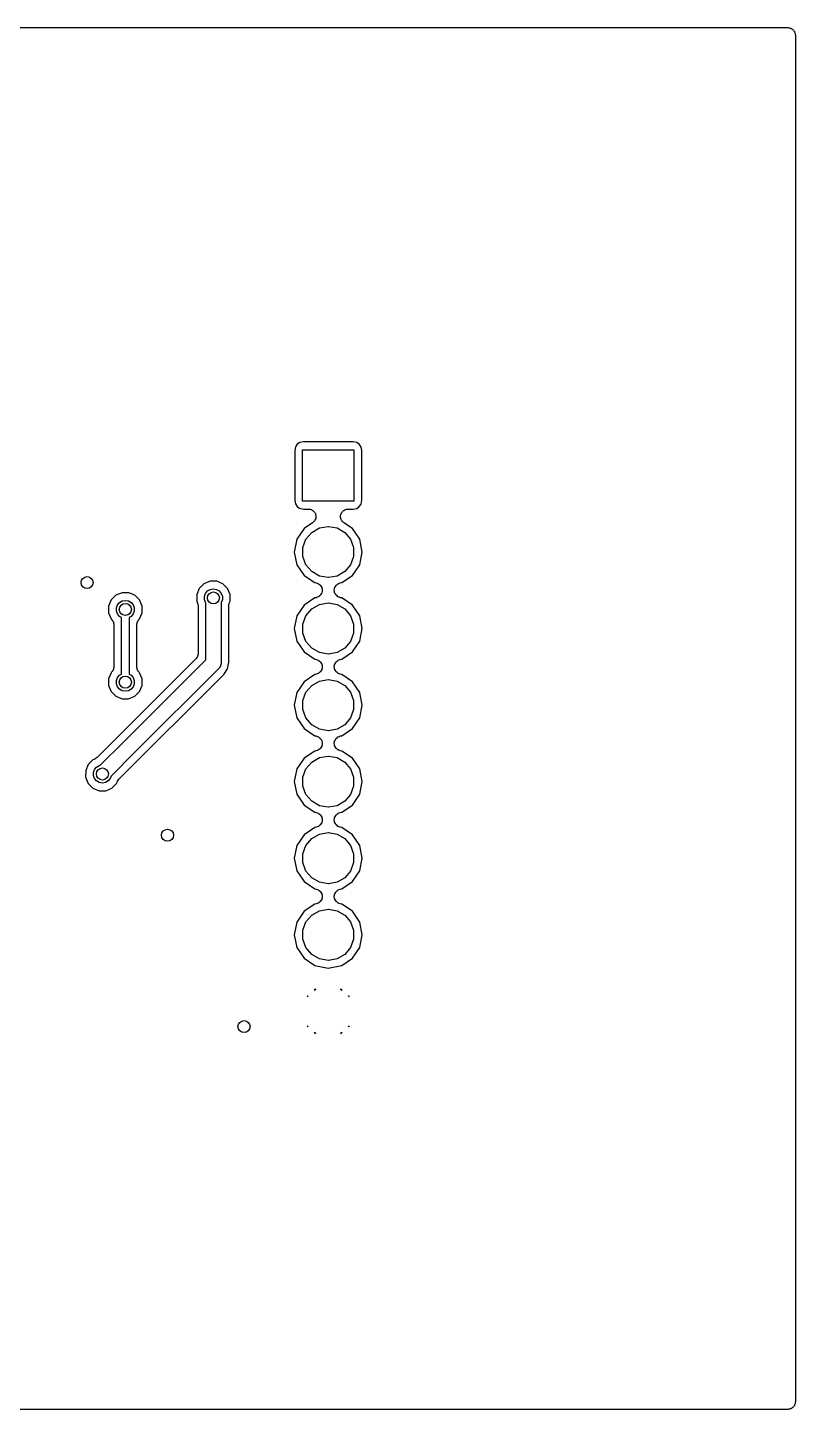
# Model space of a CAD drawing. Extents: x 33.3 to 98.3, y -74.9 to -29.1.
# Drawn here: x 72.83 to 98.3, y -74.93 to -29.08 of the extents above; entities that cross this region are included whole.
import ezdxf

# ---------------------------------------------------------------- set-up
doc = ezdxf.new("R2010")
doc.units = 0
doc.header["$MEASUREMENT"] = 0
doc.layers.add('BLACK', color=7, linetype='CONTINUOUS')

msp = doc.modelspace()

# ---------------------------------------------------------------- linework, layer by layer
at = {"layer": 'Black'}
for p, q in [((33.524, -29.083), (98.048, -29.083)), ((98.048, -29.083), (98.0695, -29.0868)), ((98.0695, -29.0868), (98.0914, -29.0868)), ((98.0914, -29.0868), (98.112, -29.0943)), ((98.112, -29.0943), (98.1335, -29.0981)), ((98.1335, -29.0981), (98.1524, -29.109)), ((98.1524, -29.109), (98.173, -29.1165)), ((98.173, -29.1165), (98.1898, -29.1306)), ((98.1898, -29.1306), (98.2087, -29.1415)), ((98.2087, -29.1415), (98.2228, -29.1582)), ((98.2228, -29.1582), (98.2395, -29.1723)), ((98.2395, -29.1723), (98.2504, -29.1912)), ((98.2504, -29.1912), (98.2645, -29.208)), ((98.2645, -29.208), (98.272, -29.2286)), ((98.272, -29.2286), (98.2829, -29.2475)), ((98.2829, -29.2475), (98.2867, -29.269)), ((98.2867, -29.269), (98.2942, -29.2896)), ((98.2942, -29.2896), (98.2942, -29.3115)), ((98.2942, -29.3115), (98.298, -29.333)), ((98.298, -29.333), (98.298, -74.68)), ((81.7156, -42.9913), (81.6901, -43.1171)), ((81.7735, -42.9065), (81.7156, -42.9913)), ((81.8614, -42.8499), (81.7735, -42.9065)), ((81.9773, -42.8281), (81.8614, -42.8499)), ((81.954, -44.792), (81.954, -43.092)), ((81.954, -43.092), (83.654, -43.092)), ((83.6289, -42.8281), (81.9773, -42.8281)), ((83.7547, -42.8536), (83.6289, -42.8281)), ((83.654, -43.092), (83.654, -44.792)), ((83.8395, -42.9115), (83.7547, -42.8536)), ((83.8961, -42.9994), (83.8395, -42.9115)), ((83.9179, -43.1153), (83.8961, -42.9994)), ((81.6901, -43.1171), (81.6901, -44.7687)), ((83.9179, -44.7669), (83.9179, -43.1153)), ((81.6901, -44.7687), (81.7119, -44.8846)), ((81.7119, -44.8846), (81.7685, -44.9725)), ((83.654, -44.792), (81.954, -44.792)), ((83.8345, -44.9775), (83.8924, -44.8927)), ((83.8924, -44.8927), (83.9179, -44.7669)), ((81.7685, -44.9725), (81.8533, -45.0304)), ((81.8533, -45.0304), (81.9791, -45.0559)), ((81.9791, -45.0559), (82.1474, -45.0559)), ((82.1474, -45.0559), (82.1609, -45.0583)), ((82.1609, -45.0583), (82.1746, -45.0574)), ((82.1746, -45.0574), (82.2034, -45.0657)), ((82.2034, -45.0657), (82.2329, -45.0709)), ((82.2329, -45.0709), (82.2448, -45.0778)), ((82.2448, -45.0778), (82.2579, -45.0817)), ((82.2579, -45.0817), (82.2821, -45.0994)), ((82.2821, -45.0994), (82.3081, -45.1144)), ((82.3081, -45.1144), (82.3169, -45.1249)), ((82.3169, -45.1249), (82.328, -45.133)), ((82.328, -45.133), (82.3446, -45.1579)), ((82.3446, -45.1579), (82.3639, -45.1809)), ((82.3639, -45.1809), (82.3686, -45.1938)), ((82.3686, -45.1938), (82.3762, -45.2052)), ((82.3874, -45.3758), (82.3741, -45.4027)), ((82.3762, -45.2052), (82.3833, -45.2343)), ((82.3833, -45.2343), (82.3936, -45.2625)), ((82.3889, -45.3622), (82.3874, -45.3758)), ((82.3936, -45.3493), (82.3889, -45.3622)), ((82.3936, -45.2625), (82.3936, -45.2762)), ((82.3936, -45.2762), (82.3968, -45.2895)), ((82.3968, -45.2895), (82.3936, -45.3193)), ((82.3936, -45.3193), (82.3936, -45.3493)), ((83.2112, -45.2895), (83.2144, -45.2762)), ((83.2144, -45.3193), (83.2112, -45.2895)), ((83.2144, -45.2625), (83.2247, -45.2343)), ((83.2144, -45.2762), (83.2144, -45.2625)), ((83.2144, -45.3493), (83.2144, -45.3193)), ((83.2191, -45.3622), (83.2144, -45.3493)), ((83.2206, -45.3758), (83.2191, -45.3622)), ((83.2339, -45.4027), (83.2206, -45.3758)), ((83.2247, -45.2343), (83.2318, -45.2052)), ((83.2318, -45.2052), (83.2394, -45.1938)), ((83.2394, -45.1938), (83.2441, -45.1809)), ((83.2441, -45.1809), (83.2634, -45.1579)), ((83.2634, -45.1579), (83.28, -45.133)), ((83.28, -45.133), (83.2911, -45.1249)), ((83.2911, -45.1249), (83.2999, -45.1144)), ((83.2999, -45.1144), (83.3259, -45.0994)), ((83.3259, -45.0994), (83.3501, -45.0817)), ((83.3501, -45.0817), (83.3632, -45.0778)), ((83.3632, -45.0778), (83.3751, -45.0709)), ((83.3751, -45.0709), (83.4046, -45.0657)), ((83.4046, -45.0657), (83.4334, -45.0574)), ((83.4334, -45.0574), (83.4471, -45.0583)), ((83.4471, -45.0583), (83.4606, -45.0559)), ((83.4606, -45.0559), (83.6307, -45.0559)), ((83.6307, -45.0559), (83.7466, -45.0341)), ((83.7466, -45.0341), (83.8345, -44.9775)), ((82.0003, -45.7048), (81.762, -46.0614)), ((82.2863, -45.5137), (82.0003, -45.7048)), ((82.0646, -46.057), (82.2544, -45.8309)), ((82.2544, -45.8309), (82.51, -45.6833)), ((82.2962, -45.5042), (82.2863, -45.5137)), ((82.3081, -45.4974), (82.2962, -45.5042)), ((82.3273, -45.4744), (82.3081, -45.4974)), ((82.349, -45.4537), (82.3273, -45.4744)), ((82.355, -45.4414), (82.349, -45.4537)), ((82.3639, -45.4309), (82.355, -45.4414)), ((82.3741, -45.4027), (82.3639, -45.4309)), ((82.51, -45.6833), (82.8008, -45.632)), ((82.8008, -45.632), (82.8072, -45.632)), ((82.8072, -45.632), (83.098, -45.6833)), ((83.098, -45.6833), (83.3536, -45.8309)), ((83.2441, -45.4309), (83.2339, -45.4027)), ((83.253, -45.4414), (83.2441, -45.4309)), ((83.259, -45.4537), (83.253, -45.4414)), ((83.2807, -45.4744), (83.259, -45.4537)), ((83.2999, -45.4974), (83.2807, -45.4744)), ((83.3118, -45.5042), (83.2999, -45.4974)), ((83.3217, -45.5137), (83.3118, -45.5042)), ((83.6077, -45.7048), (83.3217, -45.5137)), ((83.3536, -45.8309), (83.5434, -46.057)), ((83.846, -46.0614), (83.6077, -45.7048)), ((81.762, -46.0614), (81.6784, -46.482)), ((81.9637, -46.3344), (82.0646, -46.057)), ((83.5434, -46.057), (83.6443, -46.3344)), ((83.9296, -46.482), (83.846, -46.0614)), ((81.6784, -46.482), (81.762, -46.9026)), ((81.9637, -46.6296), (81.9637, -46.3344)), ((82.0646, -46.907), (81.9637, -46.6296)), ((83.6443, -46.6296), (83.5434, -46.907)), ((83.6443, -46.3344), (83.6443, -46.6296)), ((83.846, -46.9026), (83.9296, -46.482)), ((81.762, -46.9026), (82.0003, -47.2592)), ((82.2544, -47.1331), (82.0646, -46.907)), ((82.51, -47.2807), (82.2544, -47.1331)), ((83.3536, -47.1331), (83.098, -47.2807)), ((83.5434, -46.907), (83.3536, -47.1331)), ((83.6077, -47.2592), (83.846, -46.9026)), ((78.6806, -47.5361), (78.5246, -47.6918)), ((78.8843, -47.4519), (78.6806, -47.5361)), ((79.1047, -47.4521), (78.8843, -47.4519)), ((79.3082, -47.5366), (79.1047, -47.4521)), ((79.4639, -47.6926), (79.3082, -47.5366)), ((82.0003, -47.2592), (82.3569, -47.4974)), ((82.3569, -47.4974), (82.4039, -47.5068)), ((82.4039, -47.5068), (82.4394, -47.5206)), ((82.4394, -47.5206), (82.4754, -47.5328)), ((82.4754, -47.5328), (82.4797, -47.5363)), ((82.4797, -47.5363), (82.4849, -47.5383)), ((82.4849, -47.5383), (82.5135, -47.5633)), ((82.8008, -47.332), (82.51, -47.2807)), ((82.5135, -47.5633), (82.5431, -47.5872)), ((82.5431, -47.5872), (82.546, -47.5919)), ((82.546, -47.5919), (82.5501, -47.5955)), ((82.5501, -47.5955), (82.5684, -47.6289)), ((82.5684, -47.6289), (82.5882, -47.6614)), ((82.5882, -47.6614), (82.5893, -47.6668)), ((82.5893, -47.6668), (82.5919, -47.6716)), ((82.5919, -47.6716), (82.5977, -47.7092)), ((82.8072, -47.332), (82.8008, -47.332)), ((83.098, -47.2807), (82.8072, -47.332)), ((83.0103, -47.7092), (83.0161, -47.6716)), ((83.0161, -47.6716), (83.0187, -47.6668)), ((83.0187, -47.6668), (83.0198, -47.6614)), ((83.0198, -47.6614), (83.0396, -47.6289)), ((83.0396, -47.6289), (83.0579, -47.5955)), ((83.0579, -47.5955), (83.062, -47.5919)), ((83.062, -47.5919), (83.0649, -47.5872)), ((83.0649, -47.5872), (83.0945, -47.5634)), ((83.0945, -47.5634), (83.1231, -47.5383)), ((83.1231, -47.5383), (83.1283, -47.5363)), ((83.1283, -47.5363), (83.1326, -47.5328)), ((83.1326, -47.5328), (83.1686, -47.5206)), ((83.1686, -47.5206), (83.204, -47.5068)), ((83.204, -47.5068), (83.2511, -47.4974)), ((83.2511, -47.4974), (83.6077, -47.2592)), ((75.6036, -48.0728), (75.5191, -48.2763)), ((75.7596, -47.9171), (75.6036, -48.0728)), ((75.9633, -47.8329), (75.7596, -47.9171)), ((75.8794, -48.1563), (75.97, -48.104)), ((76.1837, -47.8331), (75.9633, -47.8329)), ((75.97, -48.104), (76.073, -48.0859)), ((76.073, -48.0859), (76.176, -48.104)), ((76.176, -48.104), (76.2666, -48.1563)), ((76.3872, -47.9176), (76.1837, -47.8331)), ((76.5429, -48.0736), (76.3872, -47.9176)), ((76.6271, -48.2773), (76.5429, -48.0736)), ((78.4401, -47.8953), (78.4399, -48.1157)), ((78.4399, -48.1157), (78.4671, -48.1814)), ((78.5246, -47.6918), (78.4401, -47.8953)), ((78.6974, -47.9537), (78.7332, -47.8554)), ((78.6974, -48.0583), (78.6974, -47.9537)), ((78.7332, -48.1566), (78.6974, -48.0583)), ((78.7332, -47.8554), (78.8004, -47.7753)), ((78.8004, -47.7753), (78.891, -47.723)), ((78.891, -47.723), (78.994, -47.7049)), ((78.994, -47.7049), (79.097, -47.723)), ((79.097, -47.723), (79.1876, -47.7753)), ((79.1876, -47.7753), (79.2548, -47.8554)), ((79.2548, -47.8554), (79.2906, -47.9537)), ((79.2906, -48.0583), (79.2548, -48.1566)), ((79.2906, -47.9537), (79.2906, -48.0583)), ((79.5481, -47.8963), (79.4639, -47.6926)), ((79.5211, -48.1812), (79.5479, -48.1167)), ((79.5479, -48.1167), (79.5481, -47.8963)), ((82.3569, -48.0066), (82.0003, -48.2448)), ((82.4039, -47.9972), (82.3569, -48.0066)), ((82.4394, -47.9834), (82.4039, -47.9972)), ((82.4754, -47.9712), (82.4394, -47.9834)), ((82.4797, -47.9677), (82.4754, -47.9712)), ((82.4849, -47.9657), (82.4797, -47.9677)), ((82.5135, -47.9407), (82.4849, -47.9657)), ((82.5431, -47.9168), (82.5135, -47.9407)), ((82.546, -47.9121), (82.5431, -47.9168)), ((82.5501, -47.9085), (82.546, -47.9121)), ((82.5684, -47.8751), (82.5501, -47.9085)), ((82.5882, -47.8426), (82.5684, -47.8751)), ((82.5893, -47.8372), (82.5882, -47.8426)), ((82.5919, -47.8324), (82.5893, -47.8372)), ((82.5977, -47.7948), (82.5919, -47.8324)), ((82.5977, -47.7092), (82.6051, -47.7465)), ((82.6051, -47.7575), (82.5977, -47.7948)), ((82.6051, -47.7465), (82.6043, -47.752)), ((82.6043, -47.752), (82.6051, -47.7575)), ((83.0029, -47.7465), (83.0103, -47.7092)), ((83.0037, -47.752), (83.0029, -47.7465)), ((83.0029, -47.7575), (83.0037, -47.752)), ((83.0103, -47.7948), (83.0029, -47.7575)), ((83.0161, -47.8324), (83.0103, -47.7948)), ((83.0187, -47.8372), (83.0161, -47.8324)), ((83.0198, -47.8426), (83.0187, -47.8372)), ((83.0396, -47.8751), (83.0198, -47.8426)), ((83.0579, -47.9085), (83.0396, -47.8751)), ((83.062, -47.9121), (83.0579, -47.9085)), ((83.0649, -47.9168), (83.062, -47.9121)), ((83.0945, -47.9406), (83.0649, -47.9168)), ((83.1231, -47.9657), (83.0945, -47.9406)), ((83.1283, -47.9677), (83.1231, -47.9657)), ((83.1326, -47.9712), (83.1283, -47.9677)), ((83.1686, -47.9834), (83.1326, -47.9712)), ((83.204, -47.9972), (83.1686, -47.9834)), ((83.2511, -48.0066), (83.204, -47.9972)), ((83.6077, -48.2448), (83.2511, -48.0066)), ((75.5191, -48.2763), (75.5189, -48.4967)), ((75.5189, -48.4967), (75.6031, -48.7004)), ((75.7764, -48.3347), (75.8122, -48.2364)), ((75.7764, -48.4393), (75.7764, -48.3347)), ((75.8122, -48.5376), (75.7764, -48.4393)), ((75.8122, -48.2364), (75.8794, -48.1563)), ((75.8794, -48.6177), (75.8122, -48.5376)), ((76.2666, -48.1563), (76.3338, -48.2364)), ((76.3338, -48.5376), (76.2666, -48.6177)), ((76.3338, -48.2364), (76.3696, -48.3347)), ((76.3696, -48.4393), (76.3338, -48.5376)), ((76.3696, -48.3347), (76.3696, -48.4393)), ((76.5424, -48.7012), (76.6269, -48.4977)), ((76.6269, -48.4977), (76.6271, -48.2773)), ((78.4671, -48.1814), (78.4682, -48.1867)), ((78.4682, -48.1867), (78.4709, -48.1914)), ((78.4709, -48.1914), (78.4775, -48.229)), ((78.4775, -48.229), (78.4858, -48.2662)), ((78.4858, -48.2662), (78.4851, -48.2716)), ((78.4851, -48.2716), (78.486, -48.2769)), ((78.486, -48.2769), (78.486, -49.851)), ((78.74, -48.1647), (78.7332, -48.1566)), ((78.74, -50.0598), (78.74, -48.1647)), ((79.2548, -48.1566), (79.248, -48.1647)), ((79.248, -48.1647), (79.248, -50.165)), ((79.502, -48.2771), (79.503, -48.2715)), ((79.502, -50.1404), (79.502, -48.2771)), ((79.5022, -48.2659), (79.5105, -48.2289)), ((79.503, -48.2715), (79.5022, -48.2659)), ((79.5105, -48.2289), (79.5171, -48.1916)), ((79.5171, -48.1916), (79.5199, -48.1867)), ((79.5199, -48.1867), (79.5211, -48.1812)), ((82.0003, -48.2448), (81.762, -48.6014)), ((81.9637, -48.8744), (82.0646, -48.597)), ((82.0646, -48.597), (82.2544, -48.3709)), ((82.2544, -48.3709), (82.51, -48.2233)), ((82.51, -48.2233), (82.8008, -48.172)), ((82.8008, -48.172), (82.8072, -48.172)), ((82.8072, -48.172), (83.098, -48.2233)), ((83.098, -48.2233), (83.3536, -48.3709)), ((83.3536, -48.3709), (83.5434, -48.597)), ((83.5434, -48.597), (83.6443, -48.8744)), ((83.846, -48.6014), (83.6077, -48.2448)), ((75.6031, -48.7004), (75.6189, -48.7163)), ((75.6189, -48.7163), (75.6252, -48.7252)), ((75.6252, -48.7252), (75.6335, -48.7322)), ((75.6335, -48.7322), (75.6499, -48.7606)), ((75.6499, -48.7606), (75.6687, -48.7875)), ((75.6687, -48.7875), (75.6715, -48.798)), ((75.6715, -48.798), (75.6769, -48.8074)), ((75.6769, -48.8074), (75.6826, -48.8397)), ((75.6826, -48.8397), (75.6911, -48.8713)), ((75.6911, -48.8713), (75.6901, -48.8822)), ((75.6901, -48.8822), (75.692, -48.8929)), ((75.692, -48.8929), (75.692, -50.2939)), ((75.946, -48.6561), (75.8794, -48.6177)), ((75.946, -50.5309), (75.946, -48.6561)), ((76.2666, -48.6177), (76.2, -48.6561)), ((76.2, -48.6561), (76.2, -50.5309)), ((76.454, -48.8931), (76.4559, -48.8822)), ((76.454, -50.2941), (76.454, -48.8931)), ((76.455, -48.8711), (76.4634, -48.8397)), ((76.4559, -48.8822), (76.455, -48.8711)), ((76.4634, -48.8397), (76.4691, -48.8076)), ((76.4691, -48.8076), (76.4746, -48.798)), ((76.4746, -48.798), (76.4775, -48.7873)), ((76.4775, -48.7873), (76.4962, -48.7606)), ((76.4962, -48.7606), (76.5125, -48.7324)), ((76.5125, -48.7324), (76.521, -48.7253)), ((76.521, -48.7253), (76.5274, -48.7162)), ((76.5274, -48.7162), (76.5424, -48.7012)), ((81.762, -48.6014), (81.6784, -49.022)), ((81.6784, -49.022), (81.762, -49.4426)), ((81.9637, -49.1696), (81.9637, -48.8744)), ((83.6443, -48.8744), (83.6443, -49.1696)), ((83.9296, -49.022), (83.846, -48.6014)), ((83.846, -49.4426), (83.9296, -49.022)), ((81.762, -49.4426), (82.0003, -49.7992)), ((82.0646, -49.447), (81.9637, -49.1696)), ((82.2544, -49.6731), (82.0646, -49.447)), ((83.5434, -49.447), (83.3536, -49.6731)), ((83.6443, -49.1696), (83.5434, -49.447)), ((83.6077, -49.7992), (83.846, -49.4426)), ((78.4626, -49.9567), (78.4438, -49.9834)), ((78.4654, -49.9461), (78.4626, -49.9567)), ((78.4709, -49.9365), (78.4654, -49.9461)), ((78.4766, -49.9044), (78.4709, -49.9365)), ((78.485, -49.8728), (78.4766, -49.9044)), ((78.486, -49.851), (78.4841, -49.8619)), ((78.4841, -49.8619), (78.485, -49.8728)), ((82.0003, -49.7992), (82.3569, -50.0374)), ((82.51, -49.8207), (82.2544, -49.6731)), ((82.8008, -49.872), (82.51, -49.8207)), ((82.8072, -49.872), (82.8008, -49.872)), ((83.098, -49.8207), (82.8072, -49.872)), ((83.3536, -49.6731), (83.098, -49.8207)), ((83.2511, -50.0374), (83.6077, -49.7992)), ((78.4128, -50.0278), (75.1435, -53.2971)), ((75.6498, -50.4264), (75.6335, -50.4546)), ((75.6685, -50.3997), (75.6498, -50.4264)), ((75.6714, -50.389), (75.6685, -50.3997)), ((75.6769, -50.3794), (75.6714, -50.389)), ((75.6826, -50.3473), (75.6769, -50.3794)), ((75.691, -50.3159), (75.6826, -50.3473)), ((75.692, -50.2939), (75.6901, -50.3048)), ((75.6901, -50.3048), (75.691, -50.3159)), ((76.0204, -52.7794), (78.74, -50.0598)), ((79.1736, -50.3446), (76.3796, -53.1386)), ((76.4559, -50.3048), (76.454, -50.2941)), ((76.4549, -50.3157), (76.4559, -50.3048)), ((76.4634, -50.3473), (76.4549, -50.3157)), ((76.4691, -50.3796), (76.4634, -50.3473)), ((76.4745, -50.389), (76.4691, -50.3796)), ((76.4773, -50.3995), (76.4745, -50.389)), ((76.4961, -50.4264), (76.4773, -50.3995)), ((76.5125, -50.4548), (76.4961, -50.4264)), ((78.4191, -50.0188), (78.4128, -50.0278)), ((78.4275, -50.0117), (78.4191, -50.0188)), ((78.4438, -49.9834), (78.4275, -50.0117)), ((79.18, -50.3355), (79.1736, -50.3446)), ((79.1886, -50.3283), (79.18, -50.3355)), ((79.2052, -50.2995), (79.1886, -50.3283)), ((79.2242, -50.2723), (79.2052, -50.2995)), ((79.2271, -50.2616), (79.2242, -50.2723)), ((79.2327, -50.2519), (79.2271, -50.2616)), ((79.2384, -50.2192), (79.2327, -50.2519)), ((79.247, -50.1871), (79.2384, -50.2192)), ((79.248, -50.165), (79.2461, -50.176)), ((79.2461, -50.176), (79.247, -50.1871)), ((79.3358, -50.5416), (79.4588, -50.3575)), ((79.4588, -50.3575), (79.502, -50.1404)), ((82.3569, -50.0374), (82.4039, -50.0468)), ((82.4039, -50.0468), (82.4394, -50.0606)), ((82.4394, -50.0606), (82.4754, -50.0728)), ((82.4754, -50.0728), (82.4797, -50.0763)), ((82.4797, -50.0763), (82.4849, -50.0783)), ((82.4849, -50.0783), (82.5135, -50.1033)), ((82.5135, -50.1033), (82.5431, -50.1272)), ((82.5431, -50.1272), (82.546, -50.1319)), ((82.546, -50.1319), (82.5501, -50.1355)), ((82.5501, -50.1355), (82.5684, -50.1689)), ((82.5684, -50.4151), (82.5501, -50.4485)), ((82.5684, -50.1689), (82.5882, -50.2014)), ((82.5882, -50.3826), (82.5684, -50.4151)), ((82.5882, -50.2014), (82.5893, -50.2068)), ((82.5893, -50.3772), (82.5882, -50.3826)), ((82.5893, -50.2068), (82.5919, -50.2116)), ((82.5919, -50.3724), (82.5893, -50.3772)), ((82.5919, -50.2116), (82.5977, -50.2492)), ((82.5977, -50.3348), (82.5919, -50.3724)), ((82.5977, -50.2492), (82.6051, -50.2865)), ((82.6051, -50.2975), (82.5977, -50.3348)), ((82.6051, -50.2865), (82.6043, -50.292)), ((82.6043, -50.292), (82.6051, -50.2975)), ((83.0029, -50.2865), (83.0103, -50.2492)), ((83.0037, -50.292), (83.0029, -50.2865)), ((83.0029, -50.2975), (83.0037, -50.292)), ((83.0103, -50.3348), (83.0029, -50.2975)), ((83.0103, -50.2492), (83.0161, -50.2116)), ((83.0161, -50.3724), (83.0103, -50.3348)), ((83.0161, -50.2116), (83.0187, -50.2068)), ((83.0187, -50.3772), (83.0161, -50.3724)), ((83.0187, -50.2068), (83.0198, -50.2014)), ((83.0198, -50.3826), (83.0187, -50.3772)), ((83.0198, -50.2014), (83.0396, -50.1689)), ((83.0396, -50.4151), (83.0198, -50.3826)), ((83.0396, -50.1689), (83.0579, -50.1355)), ((83.0579, -50.4485), (83.0396, -50.4151)), ((83.0579, -50.1355), (83.062, -50.1319)), ((83.062, -50.1319), (83.0649, -50.1272)), ((83.0649, -50.1272), (83.0945, -50.1034)), ((83.0945, -50.1034), (83.1231, -50.0783)), ((83.1231, -50.0783), (83.1283, -50.0763)), ((83.1283, -50.0763), (83.1326, -50.0728)), ((83.1326, -50.0728), (83.1686, -50.0606)), ((83.1686, -50.0606), (83.204, -50.0468)), ((83.204, -50.0468), (83.2511, -50.0374)), ((75.5191, -50.6893), (75.5189, -50.9097)), ((75.6036, -50.4858), (75.5191, -50.6893)), ((75.6186, -50.4708), (75.6036, -50.4858)), ((75.625, -50.4617), (75.6186, -50.4708)), ((75.6335, -50.4546), (75.625, -50.4617)), ((75.7764, -50.7477), (75.8122, -50.6494)), ((75.7764, -50.8523), (75.7764, -50.7477)), ((75.8122, -50.9506), (75.7764, -50.8523)), ((75.8122, -50.6494), (75.8794, -50.5693)), ((75.8618, -54.0157), (79.3358, -50.5416)), ((75.8794, -50.5693), (75.946, -50.5309)), ((76.2, -50.5309), (76.2666, -50.5693)), ((76.2666, -50.5693), (76.3338, -50.6494)), ((76.3338, -50.6494), (76.3696, -50.7477)), ((76.3696, -50.8523), (76.3338, -50.9506)), ((76.3696, -50.7477), (76.3696, -50.8523)), ((76.5208, -50.4618), (76.5125, -50.4548)), ((76.5271, -50.4707), (76.5208, -50.4618)), ((76.5429, -50.4866), (76.5271, -50.4707)), ((76.6271, -50.6903), (76.5429, -50.4866)), ((76.6269, -50.9107), (76.6271, -50.6903)), ((82.0003, -50.7848), (81.762, -51.1414)), ((82.3569, -50.5466), (82.0003, -50.7848)), ((82.2544, -50.9109), (82.51, -50.7633)), ((82.4039, -50.5372), (82.3569, -50.5466)), ((82.4394, -50.5234), (82.4039, -50.5372)), ((82.4754, -50.5112), (82.4394, -50.5234)), ((82.4797, -50.5077), (82.4754, -50.5112)), ((82.4849, -50.5057), (82.4797, -50.5077)), ((82.5135, -50.4807), (82.4849, -50.5057)), ((82.51, -50.7633), (82.8008, -50.712)), ((82.5431, -50.4568), (82.5135, -50.4807)), ((82.546, -50.4521), (82.5431, -50.4568)), ((82.5501, -50.4485), (82.546, -50.4521)), ((82.8008, -50.712), (82.8072, -50.712)), ((82.8072, -50.712), (83.098, -50.7633)), ((83.062, -50.4521), (83.0579, -50.4485)), ((83.0649, -50.4568), (83.062, -50.4521)), ((83.0945, -50.4806), (83.0649, -50.4568)), ((83.1231, -50.5057), (83.0945, -50.4806)), ((83.098, -50.7633), (83.3536, -50.9109)), ((83.1283, -50.5077), (83.1231, -50.5057)), ((83.1326, -50.5112), (83.1283, -50.5077)), ((83.1686, -50.5234), (83.1326, -50.5112)), ((83.204, -50.5372), (83.1686, -50.5234)), ((83.2511, -50.5466), (83.204, -50.5372)), ((83.6077, -50.7848), (83.2511, -50.5466)), ((83.846, -51.1414), (83.6077, -50.7848)), ((75.5189, -50.9097), (75.6031, -51.1134)), ((75.6031, -51.1134), (75.7588, -51.2694)), ((75.7588, -51.2694), (75.9623, -51.3539)), ((75.8794, -51.0307), (75.8122, -50.9506)), ((75.97, -51.083), (75.8794, -51.0307)), ((76.073, -51.1011), (75.97, -51.083)), ((76.176, -51.083), (76.073, -51.1011)), ((76.2666, -51.0307), (76.176, -51.083)), ((76.1827, -51.3541), (76.3864, -51.2699)), ((76.3338, -50.9506), (76.2666, -51.0307)), ((76.3864, -51.2699), (76.5424, -51.1142)), ((76.5424, -51.1142), (76.6269, -50.9107)), ((81.762, -51.1414), (81.6784, -51.562)), ((81.9637, -51.4144), (82.0646, -51.137)), ((82.0646, -51.137), (82.2544, -50.9109)), ((83.3536, -50.9109), (83.5434, -51.137)), ((83.5434, -51.137), (83.6443, -51.4144)), ((83.9296, -51.562), (83.846, -51.1414)), ((75.9623, -51.3539), (76.1827, -51.3541)), ((81.6784, -51.562), (81.762, -51.9826)), ((81.9637, -51.7096), (81.9637, -51.4144)), ((82.0646, -51.987), (81.9637, -51.7096)), ((83.6443, -51.7096), (83.5434, -51.987)), ((83.6443, -51.4144), (83.6443, -51.7096)), ((83.846, -51.9826), (83.9296, -51.562)), ((81.762, -51.9826), (82.0003, -52.3392)), ((82.2544, -52.2131), (82.0646, -51.987)), ((82.51, -52.3607), (82.2544, -52.2131)), ((83.3536, -52.2131), (83.098, -52.3607)), ((83.5434, -51.987), (83.3536, -52.2131)), ((83.6077, -52.3392), (83.846, -51.9826)), ((82.0003, -52.3392), (82.3569, -52.5774)), ((82.3569, -52.5774), (82.4039, -52.5868)), ((82.4039, -52.5868), (82.4394, -52.6006)), ((82.4394, -52.6006), (82.4754, -52.6128)), ((82.4754, -52.6128), (82.4797, -52.6163)), ((82.4797, -52.6163), (82.4849, -52.6183)), ((82.4849, -52.6183), (82.5135, -52.6433)), ((82.8008, -52.412), (82.51, -52.3607)), ((82.5135, -52.6433), (82.5431, -52.6672)), ((82.5431, -52.6672), (82.546, -52.6719)), ((82.546, -52.6719), (82.5501, -52.6755)), ((82.5501, -52.6755), (82.5684, -52.7089)), ((82.5684, -52.7089), (82.5882, -52.7414)), ((82.8072, -52.412), (82.8008, -52.412)), ((83.098, -52.3607), (82.8072, -52.412)), ((83.0198, -52.7414), (83.0396, -52.7089)), ((83.0396, -52.7089), (83.0579, -52.6755)), ((83.0579, -52.6755), (83.062, -52.6719)), ((83.062, -52.6719), (83.0649, -52.6672)), ((83.0649, -52.6672), (83.0945, -52.6434)), ((83.0945, -52.6434), (83.1231, -52.6183)), ((83.1231, -52.6183), (83.1283, -52.6163)), ((83.1283, -52.6163), (83.1326, -52.6128)), ((83.1326, -52.6128), (83.1686, -52.6006)), ((83.1686, -52.6006), (83.204, -52.5868)), ((83.204, -52.5868), (83.2511, -52.5774)), ((83.2511, -52.5774), (83.6077, -52.3392)), ((75.2405, -53.5593), (76.0204, -52.7794)), ((76.3796, -53.1386), (75.6016, -53.9166)), ((82.3569, -53.0866), (82.0003, -53.3248)), ((82.4039, -53.0772), (82.3569, -53.0866)), ((82.4394, -53.0634), (82.4039, -53.0772)), ((82.4754, -53.0512), (82.4394, -53.0634)), ((82.4797, -53.0477), (82.4754, -53.0512)), ((82.4849, -53.0457), (82.4797, -53.0477)), ((82.5135, -53.0207), (82.4849, -53.0457)), ((82.5431, -52.9968), (82.5135, -53.0207)), ((82.546, -52.9921), (82.5431, -52.9968)), ((82.5501, -52.9885), (82.546, -52.9921)), ((82.5684, -52.9551), (82.5501, -52.9885)), ((82.5882, -52.9226), (82.5684, -52.9551)), ((82.5882, -52.7414), (82.5893, -52.7468)), ((82.5893, -52.9172), (82.5882, -52.9226)), ((82.5893, -52.7468), (82.5919, -52.7516)), ((82.5919, -52.9124), (82.5893, -52.9172)), ((82.5919, -52.7516), (82.5977, -52.7892)), ((82.5977, -52.8748), (82.5919, -52.9124)), ((82.5977, -52.7892), (82.6051, -52.8265)), ((82.6051, -52.8375), (82.5977, -52.8748)), ((82.6051, -52.8265), (82.6043, -52.832)), ((82.6043, -52.832), (82.6051, -52.8375)), ((83.0029, -52.8265), (83.0103, -52.7892)), ((83.0037, -52.832), (83.0029, -52.8265)), ((83.0029, -52.8375), (83.0037, -52.832)), ((83.0103, -52.8748), (83.0029, -52.8375)), ((83.0103, -52.7892), (83.0161, -52.7516)), ((83.0161, -52.9124), (83.0103, -52.8748)), ((83.0161, -52.7516), (83.0187, -52.7468)), ((83.0187, -52.9172), (83.0161, -52.9124)), ((83.0187, -52.7468), (83.0198, -52.7414)), ((83.0198, -52.9226), (83.0187, -52.9172)), ((83.0396, -52.9551), (83.0198, -52.9226)), ((83.0579, -52.9885), (83.0396, -52.9551)), ((83.062, -52.9921), (83.0579, -52.9885)), ((83.0649, -52.9968), (83.062, -52.9921)), ((83.0945, -53.0206), (83.0649, -52.9968)), ((83.1231, -53.0457), (83.0945, -53.0206)), ((83.1283, -53.0477), (83.1231, -53.0457)), ((83.1326, -53.0512), (83.1283, -53.0477)), ((83.1686, -53.0634), (83.1326, -53.0512)), ((83.204, -53.0772), (83.1686, -53.0634)), ((83.2511, -53.0866), (83.204, -53.0772)), ((83.6077, -53.3248), (83.2511, -53.0866)), ((74.8416, -53.5338), (74.7571, -53.7373)), ((74.9976, -53.3781), (74.8416, -53.5338)), ((75.0622, -53.3514), (74.9976, -53.3781)), ((75.0502, -53.6974), (75.1174, -53.6173)), ((75.0669, -53.3484), (75.0622, -53.3514)), ((75.0723, -53.3469), (75.0669, -53.3484)), ((75.1034, -53.3252), (75.0723, -53.3469)), ((75.1354, -53.3048), (75.1034, -53.3252)), ((75.1174, -53.6173), (75.208, -53.565)), ((75.1389, -53.3003), (75.1354, -53.3048)), ((75.1435, -53.2971), (75.1389, -53.3003)), ((75.208, -53.565), (75.2405, -53.5593)), ((82.0003, -53.3248), (81.762, -53.6814)), ((82.0646, -53.677), (82.2544, -53.4509)), ((82.2544, -53.4509), (82.51, -53.3033)), ((82.51, -53.3033), (82.8008, -53.252)), ((82.8008, -53.252), (82.8072, -53.252)), ((82.8072, -53.252), (83.098, -53.3033)), ((83.098, -53.3033), (83.3536, -53.4509)), ((83.3536, -53.4509), (83.5434, -53.677)), ((83.846, -53.6814), (83.6077, -53.3248)), ((74.7571, -53.7373), (74.7569, -53.9577)), ((74.7569, -53.9577), (74.8411, -54.1614)), ((75.0144, -53.7957), (75.0502, -53.6974)), ((75.0144, -53.9003), (75.0144, -53.7957)), ((75.0502, -53.9986), (75.0144, -53.9003)), ((75.1174, -54.0787), (75.0502, -53.9986)), ((75.208, -54.131), (75.1174, -54.0787)), ((75.5046, -54.0787), (75.414, -54.131)), ((75.5718, -53.9986), (75.5046, -54.0787)), ((75.6016, -53.9166), (75.5718, -53.9986)), ((75.7804, -54.1622), (75.8076, -54.0966)), ((75.8076, -54.0966), (75.8106, -54.092)), ((75.8106, -54.092), (75.812, -54.0868)), ((75.812, -54.0868), (75.8338, -54.0555)), ((75.8338, -54.0555), (75.8544, -54.0234)), ((75.8544, -54.0234), (75.8587, -54.0201)), ((75.8587, -54.0201), (75.8618, -54.0157)), ((81.762, -53.6814), (81.6784, -54.102)), ((81.9637, -53.9544), (82.0646, -53.677)), ((81.9637, -54.2496), (81.9637, -53.9544)), ((83.5434, -53.677), (83.6443, -53.9544)), ((83.6443, -53.9544), (83.6443, -54.2496)), ((83.9296, -54.102), (83.846, -53.6814)), ((74.8411, -54.1614), (74.9968, -54.3174)), ((74.9968, -54.3174), (75.2003, -54.4019)), ((75.2003, -54.4019), (75.4207, -54.4021)), ((75.311, -54.1491), (75.208, -54.131)), ((75.414, -54.131), (75.311, -54.1491)), ((75.4207, -54.4021), (75.6244, -54.3179)), ((75.6244, -54.3179), (75.7804, -54.1622)), ((81.6784, -54.102), (81.762, -54.5226)), ((81.762, -54.5226), (82.0003, -54.8792)), ((82.0646, -54.527), (81.9637, -54.2496)), ((82.2544, -54.7531), (82.0646, -54.527)), ((83.5434, -54.527), (83.3536, -54.7531)), ((83.6443, -54.2496), (83.5434, -54.527)), ((83.6077, -54.8792), (83.846, -54.5226)), ((83.846, -54.5226), (83.9296, -54.102)), ((82.0003, -54.8792), (82.3569, -55.1174)), ((82.51, -54.9007), (82.2544, -54.7531)), ((82.8008, -54.952), (82.51, -54.9007)), ((82.8072, -54.952), (82.8008, -54.952)), ((83.098, -54.9007), (82.8072, -54.952)), ((83.3536, -54.7531), (83.098, -54.9007)), ((83.2511, -55.1174), (83.6077, -54.8792)), ((82.3569, -55.1174), (82.4039, -55.1268)), ((82.4039, -55.1268), (82.4394, -55.1406)), ((82.4394, -55.1406), (82.4754, -55.1528)), ((82.4754, -55.1528), (82.4797, -55.1563)), ((82.4797, -55.1563), (82.4849, -55.1583)), ((82.4849, -55.1583), (82.5135, -55.1833)), ((82.5135, -55.1833), (82.5431, -55.2072)), ((82.5431, -55.2072), (82.546, -55.2119)), ((82.546, -55.2119), (82.5501, -55.2155)), ((82.5501, -55.2155), (82.5684, -55.2489)), ((82.5684, -55.2489), (82.5882, -55.2814)), ((82.5882, -55.4626), (82.5684, -55.4951)), ((82.5882, -55.2814), (82.5893, -55.2868)), ((82.5893, -55.4572), (82.5882, -55.4626)), ((82.5893, -55.2868), (82.5919, -55.2916)), ((82.5919, -55.4524), (82.5893, -55.4572)), ((82.5919, -55.2916), (82.5977, -55.3292)), ((82.5977, -55.4148), (82.5919, -55.4524)), ((82.5977, -55.3292), (82.6051, -55.3665)), ((82.6051, -55.3775), (82.5977, -55.4148)), ((82.6051, -55.3665), (82.6043, -55.372)), ((82.6043, -55.372), (82.6051, -55.3775)), ((83.0029, -55.3665), (83.0103, -55.3292)), ((83.0037, -55.372), (83.0029, -55.3665)), ((83.0029, -55.3775), (83.0037, -55.372)), ((83.0103, -55.4148), (83.0029, -55.3775)), ((83.0103, -55.3292), (83.0161, -55.2916)), ((83.0161, -55.4524), (83.0103, -55.4148)), ((83.0161, -55.2916), (83.0187, -55.2868)), ((83.0187, -55.4572), (83.0161, -55.4524)), ((83.0187, -55.2868), (83.0198, -55.2814)), ((83.0198, -55.4626), (83.0187, -55.4572)), ((83.0198, -55.2814), (83.0396, -55.2489)), ((83.0396, -55.4951), (83.0198, -55.4626)), ((83.0396, -55.2489), (83.0579, -55.2155)), ((83.0579, -55.2155), (83.062, -55.2119)), ((83.062, -55.2119), (83.0649, -55.2072)), ((83.0649, -55.2072), (83.0945, -55.1834)), ((83.0945, -55.1834), (83.1231, -55.1583)), ((83.1231, -55.1583), (83.1283, -55.1563)), ((83.1283, -55.1563), (83.1326, -55.1528)), ((83.1326, -55.1528), (83.1686, -55.1406)), ((83.1686, -55.1406), (83.204, -55.1268)), ((83.204, -55.1268), (83.2511, -55.1174)), ((82.0003, -55.8648), (81.762, -56.2214)), ((82.3569, -55.6266), (82.0003, -55.8648)), ((82.2544, -55.9909), (82.51, -55.8433)), ((82.4039, -55.6172), (82.3569, -55.6266)), ((82.4394, -55.6034), (82.4039, -55.6172)), ((82.4754, -55.5912), (82.4394, -55.6034)), ((82.4797, -55.5877), (82.4754, -55.5912)), ((82.4849, -55.5857), (82.4797, -55.5877)), ((82.5135, -55.5607), (82.4849, -55.5857)), ((82.51, -55.8433), (82.8008, -55.792)), ((82.5431, -55.5368), (82.5135, -55.5607)), ((82.546, -55.5321), (82.5431, -55.5368)), ((82.5501, -55.5285), (82.546, -55.5321)), ((82.5684, -55.4951), (82.5501, -55.5285)), ((82.8008, -55.792), (82.8072, -55.792)), ((82.8072, -55.792), (83.098, -55.8433)), ((83.0579, -55.5285), (83.0396, -55.4951)), ((83.062, -55.5321), (83.0579, -55.5285)), ((83.0649, -55.5368), (83.062, -55.5321)), ((83.0945, -55.5606), (83.0649, -55.5368)), ((83.1231, -55.5857), (83.0945, -55.5606)), ((83.098, -55.8433), (83.3536, -55.9909)), ((83.1283, -55.5877), (83.1231, -55.5857)), ((83.1326, -55.5912), (83.1283, -55.5877)), ((83.1686, -55.6034), (83.1326, -55.5912)), ((83.204, -55.6172), (83.1686, -55.6034)), ((83.2511, -55.6266), (83.204, -55.6172)), ((83.6077, -55.8648), (83.2511, -55.6266)), ((83.846, -56.2214), (83.6077, -55.8648)), ((81.762, -56.2214), (81.6784, -56.642)), ((81.9637, -56.4944), (82.0646, -56.217)), ((82.0646, -56.217), (82.2544, -55.9909)), ((83.3536, -55.9909), (83.5434, -56.217)), ((83.5434, -56.217), (83.6443, -56.4944)), ((83.9296, -56.642), (83.846, -56.2214)), ((81.6784, -56.642), (81.762, -57.0626)), ((81.9637, -56.7896), (81.9637, -56.4944)), ((82.0646, -57.067), (81.9637, -56.7896)), ((83.6443, -56.7896), (83.5434, -57.067)), ((83.6443, -56.4944), (83.6443, -56.7896)), ((83.846, -57.0626), (83.9296, -56.642)), ((81.762, -57.0626), (82.0003, -57.4192)), ((82.2544, -57.2931), (82.0646, -57.067)), ((82.51, -57.4407), (82.2544, -57.2931)), ((83.3536, -57.2931), (83.098, -57.4407)), ((83.5434, -57.067), (83.3536, -57.2931)), ((83.6077, -57.4192), (83.846, -57.0626)), ((82.0003, -57.4192), (82.3569, -57.6574)), ((82.3569, -57.6574), (82.4039, -57.6668)), ((82.4039, -57.6668), (82.4394, -57.6806)), ((82.4394, -57.6806), (82.4754, -57.6928)), ((82.4754, -57.6928), (82.4797, -57.6963)), ((82.4797, -57.6963), (82.4849, -57.6983)), ((82.4849, -57.6983), (82.5135, -57.7233)), ((82.8008, -57.492), (82.51, -57.4407)), ((82.5135, -57.7233), (82.5431, -57.7472)), ((82.5431, -57.7472), (82.546, -57.7519)), ((82.546, -57.7519), (82.5501, -57.7555)), ((82.5501, -57.7555), (82.5684, -57.7889)), ((82.8072, -57.492), (82.8008, -57.492)), ((83.098, -57.4407), (82.8072, -57.492)), ((83.0396, -57.7889), (83.0579, -57.7555)), ((83.0579, -57.7555), (83.062, -57.7519)), ((83.062, -57.7519), (83.0649, -57.7472)), ((83.0649, -57.7472), (83.0945, -57.7234)), ((83.0945, -57.7234), (83.1231, -57.6983)), ((83.1231, -57.6983), (83.1283, -57.6963)), ((83.1283, -57.6963), (83.1326, -57.6928)), ((83.1326, -57.6928), (83.1686, -57.6806)), ((83.1686, -57.6806), (83.204, -57.6668)), ((83.204, -57.6668), (83.2511, -57.6574)), ((83.2511, -57.6574), (83.6077, -57.4192)), ((82.3569, -58.1666), (82.0003, -58.4048)), ((82.4039, -58.1572), (82.3569, -58.1666)), ((82.4394, -58.1434), (82.4039, -58.1572)), ((82.4754, -58.1312), (82.4394, -58.1434)), ((82.4797, -58.1277), (82.4754, -58.1312)), ((82.4849, -58.1257), (82.4797, -58.1277)), ((82.5135, -58.1007), (82.4849, -58.1257)), ((82.5431, -58.0768), (82.5135, -58.1007)), ((82.546, -58.0721), (82.5431, -58.0768)), ((82.5501, -58.0685), (82.546, -58.0721)), ((82.5684, -58.0351), (82.5501, -58.0685)), ((82.5684, -57.7889), (82.5882, -57.8214)), ((82.5882, -58.0026), (82.5684, -58.0351)), ((82.5882, -57.8214), (82.5893, -57.8268)), ((82.5893, -57.9972), (82.5882, -58.0026)), ((82.5893, -57.8268), (82.5919, -57.8316)), ((82.5919, -57.9924), (82.5893, -57.9972)), ((82.5919, -57.8316), (82.5977, -57.8692)), ((82.5977, -57.9548), (82.5919, -57.9924)), ((82.5977, -57.8692), (82.6051, -57.9065)), ((82.6051, -57.9175), (82.5977, -57.9548)), ((82.6051, -57.9065), (82.6043, -57.912)), ((82.6043, -57.912), (82.6051, -57.9175)), ((83.0029, -57.9065), (83.0103, -57.8692)), ((83.0037, -57.912), (83.0029, -57.9065)), ((83.0029, -57.9175), (83.0037, -57.912)), ((83.0103, -57.9548), (83.0029, -57.9175)), ((83.0103, -57.8692), (83.0161, -57.8316)), ((83.0161, -57.9924), (83.0103, -57.9548)), ((83.0161, -57.8316), (83.0187, -57.8268)), ((83.0187, -57.9972), (83.0161, -57.9924)), ((83.0187, -57.8268), (83.0198, -57.8214)), ((83.0198, -58.0026), (83.0187, -57.9972)), ((83.0198, -57.8214), (83.0396, -57.7889)), ((83.0396, -58.0351), (83.0198, -58.0026)), ((83.0579, -58.0685), (83.0396, -58.0351)), ((83.062, -58.0721), (83.0579, -58.0685)), ((83.0649, -58.0768), (83.062, -58.0721)), ((83.0945, -58.1006), (83.0649, -58.0768)), ((83.1231, -58.1257), (83.0945, -58.1006)), ((83.1283, -58.1277), (83.1231, -58.1257)), ((83.1326, -58.1312), (83.1283, -58.1277)), ((83.1686, -58.1434), (83.1326, -58.1312)), ((83.204, -58.1572), (83.1686, -58.1434)), ((83.2511, -58.1666), (83.204, -58.1572)), ((83.6077, -58.4048), (83.2511, -58.1666)), ((82.0003, -58.4048), (81.762, -58.7614)), ((82.0646, -58.757), (82.2544, -58.5309)), ((82.2544, -58.5309), (82.51, -58.3833)), ((82.51, -58.3833), (82.8008, -58.332)), ((82.8008, -58.332), (82.8072, -58.332)), ((82.8072, -58.332), (83.098, -58.3833)), ((83.098, -58.3833), (83.3536, -58.5309)), ((83.3536, -58.5309), (83.5434, -58.757)), ((83.846, -58.7614), (83.6077, -58.4048)), ((81.762, -58.7614), (81.6784, -59.182)), ((81.9637, -59.0344), (82.0646, -58.757)), ((81.9637, -59.3296), (81.9637, -59.0344)), ((83.5434, -58.757), (83.6443, -59.0344)), ((83.6443, -59.0344), (83.6443, -59.3296)), ((83.9296, -59.182), (83.846, -58.7614)), ((81.6784, -59.182), (81.762, -59.6026)), ((82.0646, -59.607), (81.9637, -59.3296)), ((83.6443, -59.3296), (83.5434, -59.607)), ((83.846, -59.6026), (83.9296, -59.182)), ((81.762, -59.6026), (82.0003, -59.9592)), ((82.0003, -59.9592), (82.3569, -60.1974)), ((82.2544, -59.8331), (82.0646, -59.607)), ((82.51, -59.9807), (82.2544, -59.8331)), ((82.8008, -60.032), (82.51, -59.9807)), ((82.8072, -60.032), (82.8008, -60.032)), ((83.098, -59.9807), (82.8072, -60.032)), ((83.3536, -59.8331), (83.098, -59.9807)), ((83.2511, -60.1974), (83.6077, -59.9592)), ((83.5434, -59.607), (83.3536, -59.8331)), ((83.6077, -59.9592), (83.846, -59.6026)), ((82.3569, -60.1974), (82.8021, -60.286)), ((82.8021, -60.286), (82.8059, -60.286)), ((82.8059, -60.286), (83.2511, -60.1974)), ((82.1134, -61.2388), (82.1379, -61.2097)), ((82.1185, -61.2278), (82.1134, -61.2388)), ((82.1379, -61.2097), (82.1185, -61.2278)), ((82.3402, -61.0213), (82.3938, -60.9904)), ((82.3598, -61.003), (82.3402, -61.0213)), ((82.3938, -60.9904), (82.3598, -61.003)), ((83.2482, -61.003), (83.2142, -60.9904)), ((83.2142, -60.9904), (83.2678, -61.0213)), ((83.2678, -61.0213), (83.2482, -61.003)), ((83.4895, -61.2278), (83.4701, -61.2097)), ((83.4701, -61.2097), (83.4946, -61.2388)), ((83.4946, -61.2388), (83.4895, -61.2278)), ((82.1379, -62.2343), (82.1134, -62.2052)), ((82.1134, -62.2052), (82.1185, -62.2162)), ((82.1185, -62.2162), (82.1379, -62.2343)), ((83.4946, -62.2052), (83.4701, -62.2343)), ((83.4701, -62.2343), (83.4895, -62.2162)), ((83.4895, -62.2162), (83.4946, -62.2052)), ((82.3938, -62.4536), (82.3402, -62.4227)), ((82.3402, -62.4227), (82.3598, -62.441)), ((82.3598, -62.441), (82.3938, -62.4536)), ((83.2678, -62.4227), (83.2142, -62.4536)), ((83.2142, -62.4536), (83.2482, -62.441)), ((83.2482, -62.441), (83.2678, -62.4227)), ((98.2942, -74.7234), (98.2867, -74.744)), ((98.298, -74.68), (98.2942, -74.7015)), ((98.2942, -74.7015), (98.2942, -74.7234)), ((98.048, -74.93), (33.524, -74.93)), ((98.0695, -74.9262), (98.048, -74.93)), ((98.0914, -74.9262), (98.0695, -74.9262)), ((98.112, -74.9187), (98.0914, -74.9262)), ((98.1335, -74.9149), (98.112, -74.9187)), ((98.1524, -74.904), (98.1335, -74.9149)), ((98.173, -74.8965), (98.1524, -74.904)), ((98.1898, -74.8824), (98.173, -74.8965)), ((98.2087, -74.8715), (98.1898, -74.8824)), ((98.2228, -74.8548), (98.2087, -74.8715)), ((98.2395, -74.8407), (98.2228, -74.8548)), ((98.2504, -74.8218), (98.2395, -74.8407)), ((98.2645, -74.805), (98.2504, -74.8218)), ((98.272, -74.7844), (98.2645, -74.805)), ((98.2829, -74.7655), (98.272, -74.7844)), ((98.2867, -74.744), (98.2829, -74.7655))]:
    msp.add_line(p, q, dxfattribs=at)
for centre in [(74.803, -47.498), (78.994, -48.006), (76.073, -48.387), (76.073, -50.8), (75.311, -53.848), (77.47, -55.88), (80.01, -62.23)]:
    msp.add_circle(centre, 0.2, dxfattribs=at)

doc.saveas('drawing.dxf')
